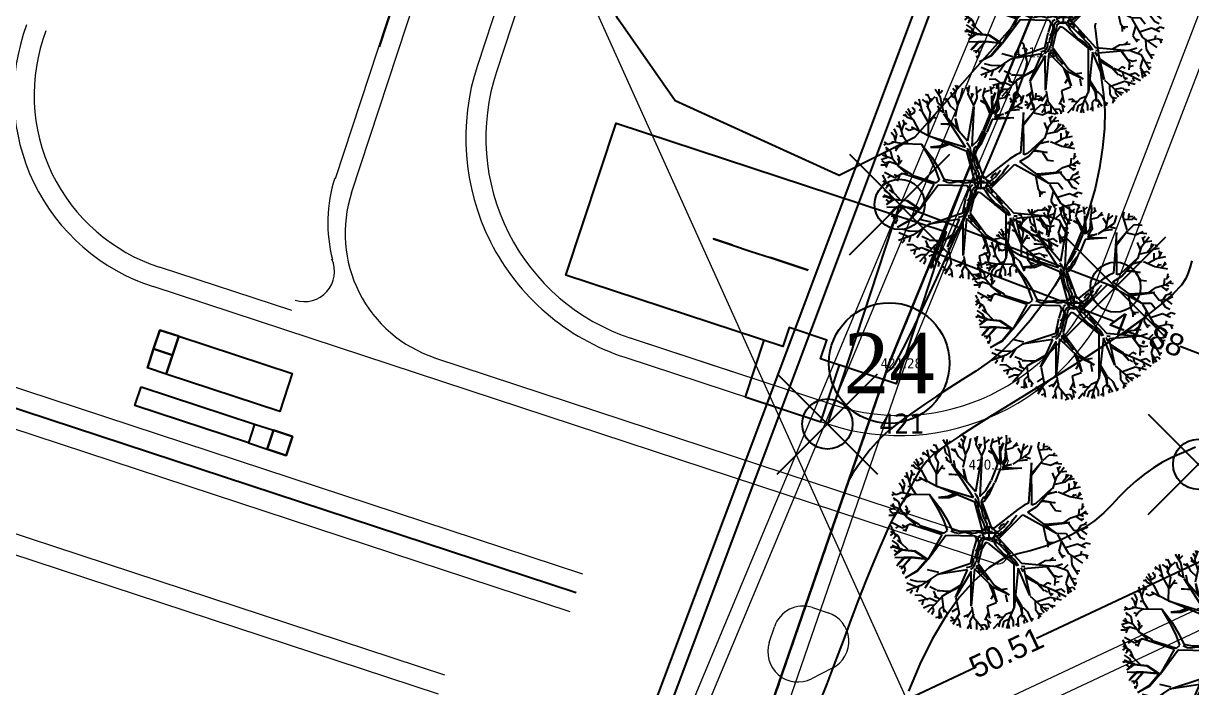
# Model space of a CAD drawing. Header units: metres. Extents: x 2 to 659295185, y -28 to 1124222152.
# Drawn here: x 654479.2 to 654595.4, y 1123286.5 to 1123352.6 of the extents above; entities that cross this region are included whole.
import ezdxf
from ezdxf.enums import TextEntityAlignment as Align

# ---------------------------------------------------------------- set-up
doc = ezdxf.new("R2010")
doc.units = ezdxf.units.M
doc.header["$MEASUREMENT"] = 0
doc.header["$PDMODE"] = 35
doc.header["$PDSIZE"] = 5
doc.linetypes.add('HIDDEN', pattern=[0.375, 0.25, -0.125])
doc.layers.get('0').update_dxf_attribs({"linetype": 'CONTINUOUS'})
doc.layers.add('acera', color=32, linetype='CONTINUOUS', lineweight=20)
for name, color, linetype in [('Acotado', 7, 'CONTINUOUS'), ('Arboles', 3, 'CONTINUOUS'), ('Cota', 3, 'CONTINUOUS'), ('CURVAS', 2, 'CONTINUOUS'), ('CVL_CURV_D', 7, 'CONTINUOUS'), ('CVL_CURV_G', 42, 'CONTINUOUS'), ('Estructura', 1, 'CONTINUOUS'), ('LAGUNA', 5, 'CONTINUOUS'), ('MANZANA', 30, 'CONTINUOUS'), ('PARCELA SL', 1, 'CONTINUOUS'), ('PARED', 7, 'CONTINUOUS'), ('PUERTA', 3, 'CONTINUOUS'), ('TEXTURA PISO', 251, 'CONTINUOUS'), ('Vialidad', 1, 'CONTINUOUS')]:
    doc.layers.add(name, color=color, linetype=linetype)
doc.styles.add('FORMAT', font='swissl.ttf')
doc.styles.get("Standard").update_dxf_attribs({"font": 'tahoma.ttf'})
doc.styles.add('VERT_CUADRO', font='ROMANTIC')
doc.dimstyles.new('1-1000', dxfattribs={"dimtxt": 2.2, "dimasz": 1.13, "dimexe": 1.1, "dimexo": 0.02, "dimgap": 0.022, "dimtad": 0, "dimzin": 1, "dimdsep": 46, "dimtxsty": 'FORMAT', "dimblk": 'ARCHTICK', "dimcen": 0.02, "dimdle": 1.1, "dimazin": 1, "dimtfac": 1, "dimtofl": 0, "dimtmove": 2, "dimatfit": 3, "dimldrblk": 'ARCHTICK', "dimfxl": 1, "dimtolj": 1, "dimtzin": 1, "dimarcsym": 1})

# ---------------------------------------------------------------- blocks, each defined once
blk = doc.blocks.new('VERT_CUADRO')
blk.add_circle((0, 0), 1)
at = {"style": 'VERT_CUADRO'}
blk.add_attdef('PT', text='', height=1, dxfattribs=at).set_placement((0, 0), align=Align.MIDDLE_CENTER)
blk = doc.blocks.new('A$C469D301D')
for p, q in [((0.627, 2.18), (0.604, 2.342)), ((0.699, 2.283), (0.644, 2.335)), ((0.723, 2.371), (0.688, 2.393)), ((0.704, 2.255), (0.754, 2.336)), ((0.741, 2.314), (0.717, 2.394)), ((0.735, 2.294), (0.806, 2.35)), ((0.871, 2.329), (0.817, 2.438)), ((0.83, 2.269), (0.82, 2.342)), ((0.857, 2.363), (0.866, 2.436)), ((0.885, 2.134), (0.871, 2.329)), ((0.872, 2.385), (0.907, 2.417)), ((1.06, 2.293), (0.996, 2.337)), ((1.024, 2.327), (1.006, 2.38)), ((1.063, 2.376), (1.036, 2.423)), ((1.05, 2.343), (1.105, 2.45)), ((1.072, 2.21), (1.05, 2.343)), ((1.089, 2.418), (1.073, 2.459)), ((1.122, 2.297), (1.16, 2.416)), ((1.222, 2.361), (1.211, 2.418)), ((1.217, 2.33), (1.246, 2.432)), ((1.272, 2.173), (1.217, 2.33)), ((1.246, 2.272), (1.284, 2.327)), ((1.262, 2.305), (1.257, 2.334)), ((1.321, 2.271), (1.332, 2.411)), ((1.331, 2.333), (1.391, 2.37)), ((1.394, 2.274), (1.435, 2.378)), ((1.421, 2.331), (1.486, 2.343)), ((1.507, 2.291), (1.504, 2.387)), ((1.514, 2.352), (1.554, 2.378)), ((1.57, 2.21), (1.603, 2.331)), ((1.603, 2.331), (1.606, 2.398)), ((1.64, 2.312), (1.639, 2.36)), ((0.427, 2.136), (0.404, 2.18)), ((0.501, 2.097), (0.422, 2.212)), ((0.472, 2.19), (0.454, 2.246)), ((0.464, 2.155), (0.478, 2.21)), ((0.474, 2.166), (0.531, 2.191)), ((0.529, 2.215), (0.505, 2.254)), ((0.531, 2.191), (0.533, 2.235)), ((0.569, 2.297), (0.539, 2.291)), ((0.618, 2.253), (0.548, 2.319)), ((0.624, 2.185), (0.588, 2.211)), ((0.684, 2.04), (0.627, 2.18)), ((0.723, 2.167), (0.691, 2.248)), ((0.701, 2.233), (0.696, 2.313)), ((0.879, 2.144), (0.822, 2.19)), ((0.844, 2.175), (0.823, 2.227)), ((0.877, 2.215), (0.83, 2.269)), ((0.951, 2.277), (0.904, 2.309)), ((0.979, 2.208), (0.945, 2.313)), ((1.045, 2.131), (0.979, 2.208)), ((1.023, 2.071), (1.072, 2.21)), ((1.075, 2.229), (1.122, 2.297)), ((1.273, 2.188), (1.321, 2.271)), ((1.358, 2.23), (1.419, 2.182)), ((1.416, 2.196), (1.358, 2.23)), ((1.395, 2.267), (1.483, 2.047)), ((1.455, 2.051), (1.395, 2.267)), ((1.483, 2.047), (1.505, 2.271)), ((1.505, 2.271), (1.494, 2.051)), ((1.556, 2.307), (1.507, 2.209)), ((1.512, 2.24), (1.556, 2.307)), ((1.552, 2.107), (1.572, 2.206)), ((1.572, 2.206), (1.574, 2.1)), ((1.575, 2.222), (1.659, 2.23)), ((1.603, 2.294), (1.658, 2.319)), ((1.659, 2.23), (1.726, 2.291)), ((1.688, 2.254), (1.736, 2.259)), ((1.766, 2.135), (1.729, 2.213)), ((1.743, 2.078), (1.809, 2.265)), ((1.783, 2.186), (1.856, 2.233)), ((1.859, 2.137), (1.902, 2.227)), ((1.978, 2.201), (1.997, 2.261)), ((2.005, 2.033), (1.978, 2.201)), ((2.038, 2.159), (2.056, 2.233)), ((2.053, 2.196), (2.102, 2.193)), ((2.089, 2.158), (2.127, 2.18)), ((0.331, 2.02), (0.284, 2.052)), ((0.349, 1.908), (0.316, 2.099)), ((0.34, 1.983), (0.39, 2.088)), ((0.384, 2.08), (0.373, 2.114)), ((0.377, 2.055), (0.413, 2.066)), ((0.421, 2.154), (0.382, 2.171)), ((0.495, 2.101), (0.427, 2.136)), ((0.557, 1.949), (0.501, 2.097)), ((0.66, 1.875), (0.684, 2.04)), ((0.688, 2.043), (0.723, 2.167)), ((0.692, 2.034), (0.774, 2.126)), ((0.753, 2.094), (0.793, 2.084)), ((1.133, 1.748), (0.885, 2.126)), ((1.1, 1.678), (0.886, 2.125)), ((0.925, 2.06), (0.916, 2.166)), ((1.023, 2.049), (1.043, 1.881)), ((1.026, 1.915), (1.023, 2.049)), ((1.264, 2.167), (1.133, 1.748)), ((1.267, 2.169), (1.181, 1.68)), ((1.35, 1.86), (1.455, 2.051)), ((1.494, 2.051), (1.552, 2.107)), ((1.574, 2.1), (1.512, 2.027)), ((1.641, 2.03), (1.743, 2.078)), ((1.825, 2.06), (1.695, 2.058)), ((1.724, 2.064), (1.825, 2.06)), ((1.757, 2.085), (1.859, 2.137)), ((1.794, 2.103), (1.864, 2.071)), ((1.988, 2.164), (2.089, 2.158)), ((2.016, 2.025), (2.1, 2.087)), ((2.1, 2.087), (2.199, 2.066)), ((2.105, 2.166), (2.141, 2.144)), ((2.148, 2.077), (2.173, 2.101)), ((0.239, 1.921), (0.207, 1.975)), ((0.248, 1.844), (0.239, 1.921)), ((0.249, 1.88), (0.276, 1.952)), ((0.276, 1.952), (0.25, 2.017)), ((0.351, 1.909), (0.307, 1.917)), ((0.393, 1.813), (0.349, 1.908)), ((0.433, 1.972), (0.389, 2.002)), ((0.49, 1.987), (0.433, 1.972)), ((0.555, 1.947), (0.464, 2.011)), ((0.659, 1.877), (0.557, 1.949)), ((0.834, 2.006), (0.945, 1.989)), ((0.947, 1.979), (0.834, 2.006)), ((1.471, 1.979), (1.387, 1.829)), ((1.744, 1.964), (1.471, 1.979)), ((1.623, 2.027), (1.503, 2.003)), ((1.503, 2.003), (1.744, 1.964)), ((1.512, 2.027), (1.623, 2.027)), ((1.869, 2.016), (1.77, 1.521)), ((1.808, 1.493), (1.869, 2.016)), ((2.007, 2.019), (1.856, 1.861)), ((1.865, 1.892), (2.007, 2.019)), ((1.986, 2), (2.1, 1.957)), ((2.1, 1.957), (2.199, 1.988)), ((2.162, 1.976), (2.244, 1.955)), ((2.162, 1.808), (2.265, 1.91)), ((2.198, 1.839), (2.185, 1.92)), ((2.196, 1.902), (2.223, 1.927)), ((0.135, 1.847), (0.095, 1.832)), ((0.152, 1.833), (0.111, 1.871)), ((0.172, 1.745), (0.115, 1.803)), ((0.149, 1.767), (0.115, 1.776)), ((0.221, 1.849), (0.152, 1.833)), ((0.18, 1.653), (0.172, 1.745)), ((0.34, 1.816), (0.2, 1.859)), ((0.246, 1.769), (0.211, 1.787)), ((0.229, 1.742), (0.271, 1.788)), ((0.271, 1.788), (0.339, 1.82)), ((0.565, 1.781), (0.34, 1.816)), ((0.567, 1.78), (0.669, 1.607)), ((0.648, 1.591), (0.567, 1.78)), ((0.66, 1.877), (1.1, 1.678)), ((1.108, 1.622), (0.66, 1.877)), ((0.87, 1.756), (0.785, 1.733)), ((1.181, 1.68), (1.266, 1.747)), ((1.266, 1.747), (1.343, 1.856)), ((1.295, 1.732), (1.323, 1.76)), ((1.309, 1.706), (1.382, 1.828)), ((1.323, 1.76), (1.342, 1.78)), ((2.091, 1.66), (2.162, 1.808)), ((2.14, 1.764), (2.115, 1.86)), ((2.216, 1.857), (2.294, 1.859)), ((2.223, 1.731), (2.312, 1.814)), ((2.26, 1.728), (2.354, 1.787)), ((2.276, 1.785), (2.291, 1.824)), ((2.304, 1.751), (2.375, 1.754)), ((2.336, 1.777), (2.338, 1.806)), ((0.134, 1.676), (0.041, 1.656)), ((0.084, 1.61), (0.051, 1.643)), ((0.181, 1.648), (0.063, 1.71)), ((0.14, 1.616), (0.079, 1.585)), ((0.14, 1.616), (0.084, 1.61)), ((0.112, 1.684), (0.098, 1.733)), ((0.226, 1.575), (0.14, 1.616)), ((0.244, 1.544), (0.181, 1.648)), ((0.244, 1.544), (0.269, 1.642)), ((0.269, 1.642), (0.247, 1.683)), ((0.264, 1.607), (0.249, 1.645)), ((0.261, 1.585), (0.295, 1.62)), ((0.669, 1.734), (0.799, 1.717)), ((0.785, 1.733), (0.669, 1.734)), ((0.669, 1.607), (0.739, 1.447)), ((0.799, 1.717), (0.902, 1.743)), ((1.16, 1.26), (1.108, 1.622)), ((1.139, 1.603), (1.121, 1.663)), ((1.141, 1.7), (1.122, 1.729)), ((1.146, 1.531), (1.139, 1.603)), ((1.159, 1.657), (1.141, 1.7)), ((1.16, 1.614), (1.159, 1.657)), ((1.168, 1.572), (1.16, 1.614)), ((1.191, 1.61), (1.204, 1.645)), ((1.197, 1.561), (1.191, 1.61)), ((1.199, 1.61), (1.23, 1.623)), ((1.282, 1.259), (1.199, 1.61)), ((1.204, 1.645), (1.221, 1.662)), ((1.221, 1.662), (1.243, 1.672)), ((1.23, 1.623), (1.309, 1.706)), ((1.23, 1.65), (1.254, 1.664)), ((1.254, 1.664), (1.27, 1.701)), ((1.27, 1.701), (1.295, 1.732)), ((2.083, 1.665), (1.856, 1.502)), ((1.868, 1.469), (2.083, 1.665)), ((2.138, 1.617), (2.016, 1.602)), ((2.029, 1.614), (2.138, 1.617)), ((2.111, 1.715), (2.26, 1.728)), ((2.156, 1.616), (2.29, 1.538)), ((2.21, 1.587), (2.321, 1.634)), ((2.291, 1.624), (2.304, 1.702)), ((2.321, 1.634), (2.439, 1.644)), ((2.353, 1.633), (2.401, 1.708)), ((2.372, 1.666), (2.368, 1.724)), ((0.079, 1.585), (0.026, 1.592)), ((0.053, 1.42), (0.035, 1.466)), ((0.178, 1.411), (0.059, 1.495)), ((0.109, 1.598), (0.083, 1.553)), ((0.246, 1.544), (0.385, 1.436)), ((0.345, 1.437), (0.246, 1.544)), ((0.699, 1.446), (0.648, 1.591)), ((1.154, 1.47), (1.146, 1.531)), ((1.168, 1.396), (1.154, 1.47)), ((1.184, 1.522), (1.168, 1.572)), ((1.187, 1.473), (1.184, 1.522)), ((1.193, 1.421), (1.187, 1.473)), ((1.211, 1.504), (1.197, 1.561)), ((1.222, 1.446), (1.211, 1.504)), ((1.629, 1.463), (1.282, 1.257)), ((1.713, 1.503), (1.629, 1.463)), ((1.77, 1.521), (1.713, 1.503)), ((1.747, 1.414), (1.868, 1.469)), ((1.856, 1.502), (1.808, 1.493)), ((2.1, 1.485), (1.938, 1.523)), ((1.953, 1.532), (2.1, 1.485)), ((2.04, 1.493), (2.093, 1.389)), ((2.29, 1.538), (2.441, 1.49)), ((2.318, 1.531), (2.347, 1.563)), ((2.33, 1.548), (2.376, 1.552)), ((2.375, 1.517), (2.439, 1.554)), ((2.403, 1.539), (2.427, 1.578)), ((0.054, 1.366), (0.014, 1.342)), ((0.113, 1.323), (0.027, 1.391)), ((0.051, 1.299), (0.079, 1.322)), ((0.07, 1.359), (0.054, 1.418)), ((0.108, 1.325), (0.059, 1.323)), ((0.095, 1.423), (0.133, 1.442)), ((0.138, 1.232), (0.113, 1.323)), ((0.211, 1.427), (0.176, 1.449)), ((0.276, 1.452), (0.178, 1.411)), ((0.212, 1.384), (0.178, 1.385)), ((0.241, 1.433), (0.203, 1.366)), ((0.656, 1.27), (0.275, 1.452)), ((0.275, 1.452), (0.345, 1.437)), ((0.385, 1.436), (0.397, 1.417)), ((0.397, 1.417), (0.681, 1.284)), ((0.681, 1.284), (0.727, 1.314)), ((0.727, 1.314), (0.699, 1.446)), ((0.739, 1.447), (0.781, 1.318)), ((0.781, 1.318), (0.878, 1.287)), ((1.186, 1.353), (1.168, 1.396)), ((1.198, 1.289), (1.186, 1.353)), ((1.21, 1.384), (1.193, 1.421)), ((1.206, 1.393), (1.206, 1.393)), ((1.226, 1.331), (1.21, 1.384)), ((1.22, 1.296), (1.226, 1.331)), ((1.232, 1.388), (1.222, 1.446)), ((1.348, 1.133), (1.681, 1.391)), ((1.399, 1.293), (1.443, 1.311)), ((1.425, 1.265), (1.466, 1.309)), ((1.466, 1.309), (1.497, 1.338)), ((1.521, 1.299), (1.556, 1.346)), ((1.556, 1.346), (1.607, 1.392)), ((1.686, 1.388), (2.072, 1.104)), ((2.072, 1.104), (1.747, 1.414)), ((2.093, 1.389), (2.162, 1.372)), ((2.374, 1.299), (2.392, 1.374)), ((2.41, 1.301), (2.471, 1.332)), ((2.411, 1.362), (2.448, 1.401)), ((2.429, 1.385), (2.441, 1.431)), ((2.447, 1.313), (2.487, 1.298)), ((0, 1.195), (0.046, 1.203)), ((0.038, 1.192), (0, 1.195)), ((0.045, 1.2), (0.02, 1.217)), ((0.087, 1.227), (0.029, 1.276)), ((0.115, 1.153), (0.038, 1.192)), ((0.046, 1.203), (0.126, 1.161)), ((0.113, 1.164), (0.087, 1.227)), ((0.135, 1.231), (0.095, 1.273)), ((0.125, 1.166), (0.14, 1.151)), ((0.209, 1.14), (0.138, 1.232)), ((0.444, 0.987), (0.656, 1.27)), ((0.701, 1.254), (0.444, 0.987)), ((1.059, 1.199), (0.701, 1.254)), ((0.816, 1.271), (0.767, 1.302)), ((0.858, 1.259), (0.816, 1.271)), ((0.904, 1.261), (0.858, 1.259)), ((0.883, 1.284), (1.16, 1.258)), ((0.934, 1.263), (0.904, 1.261)), ((0.982, 1.255), (0.934, 1.263)), ((1.038, 1.236), (0.982, 1.255)), ((1.075, 1.236), (1.038, 1.236)), ((1.075, 1.159), (1.061, 1.201)), ((1.107, 1.242), (1.075, 1.236)), ((1.093, 1.153), (1.103, 1.192)), ((1.103, 1.192), (1.131, 1.203)), ((1.146, 1.226), (1.107, 1.242)), ((1.111, 1.13), (1.138, 1.165)), ((1.138, 1.165), (1.181, 1.183)), ((1.19, 1.208), (1.146, 1.226)), ((1.199, 1.229), (1.198, 1.289)), ((1.27, 1.206), (1.199, 1.229)), ((1.22, 1.26), (1.22, 1.296)), ((1.248, 1.232), (1.22, 1.26)), ((1.279, 1.225), (1.248, 1.232)), ((1.286, 1.156), (1.293, 1.171)), ((1.293, 1.171), (1.332, 1.155)), ((1.298, 1.195), (1.333, 1.168)), ((1.317, 1.235), (1.351, 1.215)), ((1.323, 1.206), (1.369, 1.188)), ((1.333, 1.168), (1.365, 1.174)), ((1.351, 1.215), (1.38, 1.237)), ((1.365, 1.174), (1.403, 1.201)), ((1.366, 1.257), (1.399, 1.293)), ((1.369, 1.188), (1.397, 1.22)), ((1.38, 1.237), (1.425, 1.265)), ((1.403, 1.201), (1.434, 1.23)), ((1.434, 1.23), (1.469, 1.26)), ((1.469, 1.26), (1.521, 1.299)), ((1.917, 1.218), (1.93, 1.044)), ((2.25, 1.217), (1.938, 1.233)), ((1.953, 1.218), (2.25, 1.217)), ((2.168, 1.222), (2.268, 1.275)), ((2.231, 1.212), (2.291, 1.115)), ((2.268, 1.275), (2.41, 1.301)), ((2.335, 1.285), (2.403, 1.219)), ((2.346, 1.12), (2.386, 1.167)), ((2.386, 1.167), (2.453, 1.177)), ((2.39, 1.241), (2.428, 1.243)), ((2.395, 1.293), (2.43, 1.275)), ((2.413, 1.17), (2.461, 1.2)), ((0.035, 1.094), (0.115, 1.153)), ((0.13, 1.143), (0.035, 1.094)), ((0.036, 1.063), (0.149, 1.052)), ((0.143, 1.044), (0.036, 1.063)), ((0.071, 1.126), (0.038, 1.157)), ((0.077, 0.99), (0.143, 1.044)), ((0.149, 1.037), (0.081, 0.981)), ((0.096, 0.914), (0.23, 1.038)), ((0.238, 1.034), (0.096, 0.914)), ((0.291, 1.107), (0.13, 1.143)), ((0.14, 1.151), (0.295, 1.114)), ((0.149, 1.052), (0.239, 1.044)), ((0.23, 1.038), (0.149, 1.037)), ((0.439, 0.988), (0.238, 1.034)), ((0.239, 1.044), (0.417, 1.001)), ((0.426, 0.993), (0.291, 1.107)), ((0.295, 1.114), (0.439, 0.988)), ((0.962, 0.872), (1.025, 1.048)), ((1.029, 1.051), (1.075, 1.159)), ((1.04, 1.014), (1.076, 1.051)), ((1.121, 1.033), (1.054, 0.863)), ((1.069, 1.016), (1.1, 1.048)), ((1.072, 0.984), (1.088, 1.023)), ((1.076, 1.051), (1.099, 1.105)), ((1.088, 1.023), (1.117, 1.045)), ((1.099, 1.105), (1.093, 1.153)), ((1.1, 1.048), (1.107, 1.096)), ((1.107, 1.096), (1.111, 1.13)), ((1.117, 1.045), (1.137, 1.098)), ((1.183, 1.103), (1.121, 1.033)), ((1.137, 1.098), (1.152, 1.141)), ((1.152, 1.141), (1.202, 1.16)), ((1.213, 1.091), (1.183, 1.103)), ((1.202, 1.16), (1.235, 1.16)), ((1.497, 0.794), (1.218, 1.089)), ((1.245, 1.162), (1.278, 1.108)), ((1.278, 1.108), (1.302, 1.05)), ((1.309, 1.104), (1.286, 1.156)), ((1.302, 1.05), (1.343, 0.991)), ((1.338, 1.07), (1.309, 1.104)), ((1.325, 1.104), (1.313, 1.135)), ((1.332, 1.155), (1.348, 1.108)), ((1.369, 1.029), (1.338, 1.07)), ((1.348, 1.132), (1.587, 0.792)), ((1.348, 1.108), (1.355, 1.069)), ((1.404, 0.982), (1.369, 1.029)), ((1.432, 0.974), (1.403, 1.025)), ((1.93, 1.044), (1.976, 0.975)), ((1.944, 1.027), (1.939, 0.949)), ((2.071, 1.106), (2.187, 1.089)), ((2.079, 1.09), (2.183, 0.839)), ((2.187, 1.089), (2.236, 1.007)), ((2.291, 1.115), (2.392, 1.112)), ((2.309, 1.111), (2.355, 1.022)), ((2.355, 1.022), (2.407, 0.988)), ((2.374, 1.113), (2.441, 1.043)), ((2.392, 1.112), (2.463, 1.137)), ((0.046, 0.959), (0.077, 0.99)), ((0.081, 0.981), (0.046, 0.959)), ((0.075, 0.945), (0.123, 0.942)), ((0.101, 0.871), (0.133, 0.872)), ((0.114, 0.844), (0.146, 0.894)), ((0.146, 0.894), (0.139, 0.945)), ((0.286, 0.863), (0.426, 0.993)), ((0.44, 0.986), (0.288, 0.854)), ((0.983, 0.854), (1.001, 0.901)), ((1.001, 0.901), (1.005, 0.935)), ((1.016, 0.857), (1.03, 0.886)), ((1.027, 0.922), (1.038, 0.971)), ((1.038, 0.971), (1.069, 1.016)), ((1.041, 0.882), (1.043, 0.905)), ((1.043, 0.905), (1.06, 0.941)), ((1.054, 0.926), (1.054, 0.926)), ((1.06, 0.941), (1.072, 0.984)), ((1.342, 0.969), (1.342, 0.969)), ((1.343, 0.991), (1.384, 0.932)), ((1.396, 0.912), (1.367, 0.916)), ((1.384, 0.932), (1.427, 0.897)), ((1.444, 0.93), (1.404, 0.982)), ((1.427, 0.897), (1.462, 0.867)), ((1.472, 0.922), (1.432, 0.974)), ((1.471, 0.889), (1.444, 0.93)), ((1.505, 0.849), (1.471, 0.889)), ((1.483, 0.955), (1.483, 0.955)), ((1.962, 1.008), (2.016, 0.996)), ((2.111, 0.991), (2.067, 0.882)), ((2.067, 0.882), (2.107, 0.795)), ((2.168, 0.918), (2.309, 0.944)), ((2.309, 0.944), (2.404, 0.887)), ((2.354, 0.918), (2.417, 0.944)), ((2.417, 0.944), (2.465, 0.922)), ((0.134, 0.797), (0.286, 0.863)), ((0.288, 0.854), (0.134, 0.797)), ((0.256, 0.662), (0.144, 0.727)), ((0.268, 0.733), (0.189, 0.765)), ((0.379, 0.715), (0.268, 0.733)), ((0.525, 0.785), (0.313, 0.677)), ((0.44, 0.735), (0.355, 0.637)), ((0.555, 0.808), (0.421, 0.86)), ((0.532, 0.786), (0.962, 0.872)), ((0.914, 0.798), (0.532, 0.786)), ((0.721, 0.476), (0.914, 0.798)), ((0.953, 0.769), (0.721, 0.476)), ((1, 0.796), (0.901, 0.344)), ((0.901, 0.344), (0.953, 0.769)), ((0.905, 0.826), (0.957, 0.833)), ((0.954, 0.796), (0.989, 0.822)), ((0.957, 0.833), (0.983, 0.854)), ((0.989, 0.822), (1.016, 0.857)), ((1.203, 0.537), (1, 0.796)), ((1.031, 0.793), (1.033, 0.834)), ((1.033, 0.834), (1.058, 0.828)), ((1.054, 0.778), (1.045, 0.809)), ((1.054, 0.863), (1.222, 0.561)), ((1.065, 0.737), (1.054, 0.778)), ((1.058, 0.828), (1.073, 0.781)), ((1.073, 0.781), (1.091, 0.738)), ((1.091, 0.738), (1.115, 0.696)), ((1.428, 0.254), (1.497, 0.794)), ((1.542, 0.737), (1.428, 0.254)), ((1.462, 0.867), (1.507, 0.802)), ((1.53, 0.803), (1.505, 0.849)), ((1.507, 0.802), (1.527, 0.766)), ((1.548, 0.764), (1.53, 0.803)), ((1.642, 0.382), (1.542, 0.737)), ((1.596, 0.683), (1.576, 0.736)), ((1.586, 0.757), (1.627, 0.748)), ((1.587, 0.792), (1.982, 0.704)), ((1.794, 0.75), (1.887, 0.787)), ((1.887, 0.787), (2.02, 0.781)), ((1.943, 0.781), (1.992, 0.815)), ((2.091, 0.831), (2.138, 0.817)), ((2.183, 0.839), (2.341, 0.696)), ((2.213, 0.804), (2.207, 0.692)), ((2.249, 0.794), (2.355, 0.807)), ((2.334, 0.807), (2.351, 0.847)), ((2.355, 0.807), (2.424, 0.779)), ((2.391, 0.794), (2.404, 0.742)), ((0.313, 0.677), (0.127, 0.633)), ((0.168, 0.598), (0.194, 0.62)), ((0.194, 0.62), (0.2, 0.638)), ((0.254, 0.601), (0.285, 0.667)), ((0.5, 0.595), (0.422, 0.645)), ((0.488, 0.498), (0.463, 0.588)), ((0.506, 0.588), (0.666, 0.562)), ((0.641, 0.557), (0.506, 0.588)), ((0.559, 0.512), (0.802, 0.617)), ((0.784, 0.597), (0.559, 0.512)), ((1.115, 0.696), (1.134, 0.67)), ((1.134, 0.67), (1.156, 0.638)), ((1.224, 0.353), (1.163, 0.585)), ((1.982, 0.704), (1.608, 0.718)), ((1.608, 0.718), (1.642, 0.382)), ((1.753, 0.529), (1.618, 0.649)), ((1.621, 0.614), (1.748, 0.521)), ((1.901, 0.702), (1.977, 0.564)), ((1.977, 0.564), (1.908, 0.697)), ((1.964, 0.594), (2.024, 0.566)), ((1.988, 0.701), (2.095, 0.721)), ((2.009, 0.702), (2.136, 0.635)), ((2.099, 0.655), (2.161, 0.703)), ((2.136, 0.635), (2.215, 0.43)), ((2.207, 0.692), (2.267, 0.568)), ((2.298, 0.604), (2.238, 0.616)), ((0.301, 0.558), (0.222, 0.565)), ((0.401, 0.504), (0.258, 0.486)), ((0.297, 0.437), (0.325, 0.498)), ((0.379, 0.487), (0.301, 0.558)), ((0.556, 0.507), (0.351, 0.335)), ((0.488, 0.451), (0.401, 0.504)), ((0.517, 0.482), (0.459, 0.519)), ((0.558, 0.309), (0.556, 0.507)), ((0.726, 0.47), (0.738, 0.265)), ((1.195, 0.454), (1.152, 0.396)), ((1.191, 0.552), (1.224, 0.353)), ((1.385, 0.421), (1.203, 0.537)), ((1.222, 0.561), (1.385, 0.421)), ((1.285, 0.499), (1.377, 0.502)), ((1.748, 0.521), (1.82, 0.418)), ((1.82, 0.418), (1.753, 0.529)), ((1.779, 0.506), (1.937, 0.415)), ((1.833, 0.481), (1.883, 0.515)), ((1.878, 0.447), (1.888, 0.378)), ((1.883, 0.515), (1.92, 0.49)), ((1.982, 0.559), (1.962, 0.464)), ((1.974, 0.506), (2.025, 0.509)), ((2.024, 0.566), (2.076, 0.571)), ((2.153, 0.58), (2.106, 0.473)), ((2.106, 0.473), (2.161, 0.359)), ((2.12, 0.341), (2.119, 0.439)), ((2.179, 0.531), (2.24, 0.515)), ((2.209, 0.462), (2.24, 0.461)), ((0.383, 0.419), (0.31, 0.392)), ((0.44, 0.412), (0.383, 0.419)), ((0.4, 0.301), (0.431, 0.342)), ((0.431, 0.342), (0.429, 0.38)), ((0.499, 0.346), (0.486, 0.236)), ((0.556, 0.386), (0.499, 0.346)), ((0.514, 0.292), (0.499, 0.324)), ((0.52, 0.238), (0.514, 0.292)), ((0.56, 0.344), (0.602, 0.279)), ((0.741, 0.343), (0.654, 0.301)), ((0.907, 0.331), (0.913, 0.203)), ((1.219, 0.342), (1.097, 0.312)), ((1.097, 0.312), (1.107, 0.165)), ((1.344, 0.432), (1.35, 0.341)), ((1.458, 0.372), (1.508, 0.25)), ((1.529, 0.254), (1.462, 0.404)), ((1.644, 0.374), (1.832, 0.162)), ((1.697, 0.303), (1.688, 0.199)), ((1.723, 0.294), (1.89, 0.329)), ((1.83, 0.423), (1.863, 0.394)), ((1.888, 0.378), (1.93, 0.361)), ((1.89, 0.329), (2.019, 0.278)), ((1.896, 0.372), (1.904, 0.345)), ((1.931, 0.315), (1.94, 0.267)), ((1.937, 0.415), (2.087, 0.312)), ((1.968, 0.403), (2.033, 0.415)), ((1.974, 0.312), (1.986, 0.325)), ((2.012, 0.316), (1.997, 0.359)), ((2.033, 0.415), (2.08, 0.368)), ((2.121, 0.372), (2.146, 0.363)), ((2.144, 0.413), (2.187, 0.418)), ((2.187, 0.418), (2.21, 0.385)), ((0.447, 0.258), (0.481, 0.261)), ((0.578, 0.248), (0.592, 0.29)), ((0.678, 0.198), (0.623, 0.188)), ((0.662, 0.212), (0.632, 0.237)), ((0.738, 0.265), (0.644, 0.145)), ((0.734, 0.174), (0.707, 0.225)), ((0.735, 0.097), (0.734, 0.174)), ((0.855, 0.24), (0.793, 0.224)), ((0.902, 0.287), (0.835, 0.21)), ((0.919, 0.243), (0.861, 0.159)), ((0.861, 0.159), (0.862, 0.065)), ((0.913, 0.203), (1.018, 0.034)), ((1.104, 0.239), (1.047, 0.147)), ((1.058, 0.163), (1.115, 0.103)), ((1.219, 0.193), (1.17, 0.188)), ((1.279, 0.155), (1.204, 0.158)), ((1.241, 0.169), (1.219, 0.193)), ((1.316, 0.183), (1.228, 0.106)), ((1.403, 0.206), (1.316, 0.183)), ((1.426, 0.256), (1.353, 0.137)), ((1.374, 0.155), (1.396, 0.092)), ((1.514, 0.163), (1.458, 0.121)), ((1.508, 0.25), (1.514, 0.124)), ((1.514, 0.124), (1.529, 0.254)), ((1.527, 0.148), (1.569, 0.057)), ((1.537, 0.249), (1.588, 0.184)), ((1.588, 0.184), (1.626, 0.057)), ((1.688, 0.199), (1.741, 0.1)), ((1.707, 0.153), (1.763, 0.135)), ((1.76, 0.248), (1.855, 0.251)), ((1.763, 0.192), (1.766, 0.235)), ((1.79, 0.144), (1.763, 0.192)), ((1.795, 0.209), (1.855, 0.191)), ((1.855, 0.251), (1.904, 0.193)), ((1.869, 0.233), (1.939, 0.214)), ((0.728, 0.134), (0.687, 0.127)), ((0.821, 0.074), (0.86, 0.12)), ((0.942, 0.14), (0.929, 0.047)), ((0.976, 0.03), (1.002, 0.048)), ((0.981, 0.095), (1.041, 0.094)), ((1.041, 0.094), (1.065, 0.038)), ((1.058, 0.071), (1.054, 0.027)), ((1.082, 0.131), (1.084, 0.05)), ((1.207, 0.085), (1.137, 0.026)), ((1.228, 0.106), (1.207, 0.046)), ((1.253, 0.03), (1.285, 0.103)), ((1.285, 0.103), (1.342, 0.121)), ((1.353, 0.137), (1.299, 0.01)), ((1.334, 0.048), (1.318, 0.06)), ((1.339, 0), (1.334, 0.048)), ((1.396, 0.092), (1.387, 0.027)), ((1.421, 0.036), (1.452, 0.06)), ((1.458, 0.121), (1.447, 0.013)), ((1.551, 0.096), (1.522, 0.08)), ((1.522, 0.08), (1.529, 0.046)), ((1.614, 0.101), (1.649, 0.082)), ((1.71, 0.08), (1.73, 0.126))]:
    blk.add_line(p, q)
blk = doc.blocks.new('A$C1CDC482B')
at = {"layer": 'PUERTA', "linetype": 'Continuous'}
blk.add_blockref('A$C469D301D', (0, 0, 197.89), dxfattribs=at)
blk = doc.blocks.new('A$C14EB38C1')
at = {"rotation": 1}
blk.add_blockref('A$C1CDC482B', (0.021, -0.023, 593.671), dxfattribs=at)
blk = doc.blocks.new('arbol')
at = {"layer": 'Arboles'}
blk.add_circle((654790.78, 1123791.67), 0.64, dxfattribs=at)
at = {"xscale": 8.000000000032065, "yscale": 8.000000000032065, "zscale": 8.000000000032065, "rotation": 6.294289769575494}
blk.add_blockref('A$C14EB38C1', (654782.03, 1123780.92, -6332.49), dxfattribs=at)
blk = doc.blocks.new('arbol2')
at = {"layer": 'Arboles'}
for p, q in [((654790.14, 1123791.67), (654791.42, 1123791.67)), ((654790.78, 1123792.31), (654790.78, 1123791.03))]:
    blk.add_line(p, q, dxfattribs=at)
blk.add_blockref('arbol', (0, 0), dxfattribs=at)
blk = doc.blocks.new('_ArchTick')
at = {"color": 0, "linetype": 'ByBlock', "const_width": 0.15}
blk.add_lwpolyline([(-0.5, -0.5), (0.5, 0.5)], dxfattribs=at)
blk = doc.blocks.new('*D2439')
at = {"layer": 'Acotado', "color": 0, "lineweight": -2, "transparency": 16777216}
for p, q in [((654600.8, 1123301.2), (654579.95, 1123291.41)), ((654601.56, 1123297), (654599.34, 1123301.73)), ((654553.09, 1123278.8), (654573.94, 1123288.59)), ((654555.84, 1123275.53), (654553.61, 1123280.26))]:
    blk.add_line(p, q, dxfattribs=at)
at = {"layer": 'Acotado', "color": 0, "lineweight": -2, "transparency": 16777216, "xscale": 1.13, "yscale": 1.13, "zscale": 1.13}
for p, rotation in [((654599.81, 1123300.73), 25.15097574428369), ((654554.08, 1123279.26), 205.1509757442837)]:
    blk.add_blockref('_ArchTick', p, dxfattribs=dict(at, rotation=rotation))
at = {"layer": 'Acotado', "color": 0, "transparency": 16777216, "insert": (654576.94, 1123290), "char_height": 2.2, "attachment_point": 5, "rotation": 25.151, "style": 'FORMAT'}
blk.add_mtext('\\A1;50.51', dxfattribs=at)
blk = doc.blocks.new('*D2453')
at = {"layer": 'Acotado', "color": 0, "lineweight": -2, "transparency": 16777216}
for p, q in [((654572.44, 1123336.23), (654569.56, 1123328.74)), ((654568.93, 1123330.16), (654587.58, 1123323.01)), ((654612.89, 1123313.31), (654594.24, 1123320.46)), ((654614.35, 1123320.17), (654611.47, 1123312.67))]:
    blk.add_line(p, q, dxfattribs=at)
at = {"layer": 'Acotado', "color": 0, "lineweight": -2, "transparency": 16777216, "xscale": 1.13, "yscale": 1.13, "zscale": 1.13}
for p, rotation in [((654569.96, 1123329.77), 159.0213866374143), ((654611.87, 1123313.7), 339.0213866374143)]:
    blk.add_blockref('_ArchTick', p, dxfattribs=dict(at, rotation=rotation))
at = {"layer": 'Acotado', "color": 0, "transparency": 16777216, "insert": (654590.91, 1123321.74), "char_height": 2.2, "attachment_point": 5, "rotation": 339.0214, "style": 'FORMAT'}
blk.add_mtext('\\A1;44.88', dxfattribs=at)

msp = doc.modelspace()

# ---------------------------------------------------------------- linework, layer by layer
at = {"color": 5}
msp.add_line((654523.252, 1123376.783), (654514.5379, 1123350.2984), dxfattribs=at)
at = {"lineweight": 30}
msp.add_lwpolyline([(654948.3512, 1123120.8818), (654737.653, 1123175.6708), (654613.3796, 1123207.9862), (654535.2993, 1123231.8219), (654565.2977, 1123318.8224), (654606.2977, 1123418.8224), (654522.2977, 1123456.8224), (654623.2977, 1123646.8224), (654713.6038, 1123837.3245)], dxfattribs=at)
msp.add_lwpolyline([(654948.3512, 1123120.8818), (654737.653, 1123175.6708), (654613.3796, 1123207.9862), (654535.2993, 1123231.8219), (654565.2977, 1123318.8224), (654606.2977, 1123418.8224), (654522.2977, 1123456.8224), (654623.2977, 1123646.8224), (654713.6038, 1123837.3245)], dxfattribs=at)
msp.add_lwpolyline([(654948.3512, 1123120.8818), (654737.653, 1123175.6708), (654613.3796, 1123207.9862), (654535.2993, 1123231.8219), (654565.2977, 1123318.8224), (654606.2977, 1123418.8224), (654522.2977, 1123456.8224), (654623.2977, 1123646.8224), (654713.6038, 1123837.3245)], dxfattribs=at)
at = {"flags": 128}
for points in [[(654549.6942, 1123330.5514), (654547.8137, 1123331.1702)], [(654555.3357, 1123328.6952), (654553.4552, 1123329.314)], [(654557.2162, 1123328.0765), (654555.3357, 1123328.6952)]]:
    msp.add_lwpolyline(points, close=True, dxfattribs=at)
for points in [[(654549.6942, 1123330.5514), (654551.5747, 1123329.9327), (654553.4552, 1123329.314)], [(654553.4552, 1123329.314), (654555.3357, 1123328.6952)]]:
    msp.add_lwpolyline(points, dxfattribs=at)
at = {"layer": 'acera'}
for p, q in [((654585.9409, 1123327.0882), (654616.3823, 1123406.4795)), ((654587.8083, 1123326.3722), (654618.2498, 1123405.7635)), ((654511.8123, 1123335.7656), (654525.1018, 1123376.1563)), ((654532.6238, 1123373.6814), (654524.3159, 1123348.4312)), ((654540.3185, 1123321.0585), (654559.7695, 1123314.6586)), ((654576.409, 1123300.7619), (654520.079, 1123319.2959)), ((654538.9752, 1123319.395), (654559.1444, 1123312.7588)), ((654607.8861, 1123297.7338), (654556.6941, 1123273.6982)), ((654601.5681, 1123296.9769), (654555.8441, 1123275.5086)), ((654557.6601, 1123294.4905), (654559.2135, 1123293.9794)), ((654553.3616, 1123291.0249), (654553.8727, 1123292.5784)), ((654559.628, 1123288.4516), (654557.5634, 1123287.4093))]:
    msp.add_line(p, q, dxfattribs=at)
at = {"layer": 'acera', "flags": 128}
for points in [[(654475.2877, 1123636.7621), (654386.3908, 1123360.2667, 0.41222559), (654394.7038, 1123343.9389), (654534.7679, 1123297.8544)], [(654461.6271, 1123607.9116), (654384.4882, 1123367.1561, 0.41193128), (654399.2029, 1123338.2904), (654533.5305, 1123294.0934)]]:
    msp.add_lwpolyline(points, format="xyb", dxfattribs=at)
for points in [[(654541.9572, 1123395.7141), (654526.2157, 1123347.8061)], [(654510.1999, 1123337.199), (654521.9839, 1123373.014)], [(654569.7366, 1123328.1251), (654579.0419, 1123350.0724)], [(654377.4122, 1123332.9556), (654520.4156, 1123285.9041)], [(654396.8359, 1123328.6488), (654521.0343, 1123287.7846)], [(654505.8688, 1123324.0355), (654492.7053, 1123328.3667)], [(654575.7903, 1123298.8814), (654492.0675, 1123326.4282)], [(654549.7147, 1123317.9455), (654539.5624, 1123321.3073)], [(654552.2139, 1123319.2073), (654552.8326, 1123321.0878)]]:
    msp.add_lwpolyline(points, dxfattribs=at)
at = {"layer": 'acera'}
for centre, radius, start, end in [((654546.1637, 1123341.2427), 23, 161.787553, 251.787553), ((654546.1637, 1123341.2427), 21, 161.787553, 251.787553), ((654524.1611, 1123331.7025), 13, 161.787553, 251.787553), ((654566.3329, 1123334.6066), 23, 251.787553, 339.021387), ((654566.3329, 1123334.6066), 21, 251.787553, 339.021387), ((654576.0997, 1123299.8217), 0.9898, 251.787553, 71.787553), ((654556.7225, 1123291.6408), 3, 71.787553, 161.787553), ((654558.2759, 1123291.1297), 3, 296.787553, 71.787553), ((654556.2113, 1123290.0873), 3, 161.787553, 296.787553)]:
    msp.add_arc(centre, radius, start, end, dxfattribs=at)
for centre, major_axis, start_param, end_param in [((654498.2023, 1123345.4641), (-6.2508, -18.9981), 4.67225589, 6.28928767), ((654498.2157, 1123345.5024), (-5.6257, -17.0983), 4.6677926, 6.28992037), ((654524.4458, 1123332.7598), (10.8955, 10.3096), 2.08174048, 2.62825222), ((654507.11, 1123327.9364), (1.028, 2.8184), 3.18329799, 5.4846637)]:
    msp.add_ellipse(centre, major_axis=major_axis, ratio=1, start_param=start_param, end_param=end_param, dxfattribs=at)
at = {"layer": 'Acotado'}
for q in [(654559.1444, 1123312.7588), (654587.8083, 1123326.3722)]:
    msp.add_line((654566.3329, 1123334.6066), q, dxfattribs=at)
at = {"layer": 'CURVAS', "lineweight": 0}
for points in [[(654523, 1123230), (654349, 1123277), (654543, 1123924), (654601, 1123889), (654601, 1123826), (654687, 1123450), (654509, 1123414), (654592, 1123230), (654523, 1123230)], [(654950, 1123121), (654739, 1123175), (654615, 1123208), (654537, 1123232), (654567, 1123319), (654608, 1123419), (654524, 1123457), (654625, 1123647), (654715, 1123837)], [(654950, 1123121), (654739, 1123175), (654615, 1123208), (654537, 1123232), (654567, 1123319), (654608, 1123419), (654524, 1123457), (654625, 1123647), (654715, 1123837)]]:
    msp.add_lwpolyline(points, dxfattribs=at)
at = {"layer": 'CVL_CURV_D', "color": 7, "linetype": 'Continuous'}
for points, elevation in [([(654578.3967, 1123350.7712), (654578.6387, 1123350.5462), (654578.6828, 1123350.3612), (654578.7281, 1123350.1543), (654578.7735, 1123349.9304), (654578.8182, 1123349.6944), (654578.8613, 1123349.4513), (654578.9019, 1123349.2059), (654578.9391, 1123348.9631), (654578.9719, 1123348.7279), (654578.8799, 1123348.235), (654578.5545, 1123347.2441), (654578.0127, 1123345.7969), (654577.2716, 1123343.9355), (654576.3481, 1123341.7016), (654575.2593, 1123339.1372), (654574.0222, 1123336.2842), (654572.6538, 1123333.1844), (654571.2701, 1123330.0963), (654569.9881, 1123327.2771), (654568.8273, 1123324.767), (654567.8069, 1123322.6062), (654566.946, 1123320.8349), (654566.2639, 1123319.4935), (654565.78, 1123318.622), (654565.5134, 1123318.2608), (654565.2898, 1123318.1056), (654564.9654, 1123317.8587)], 421.25), ([(654595.4166, 1123329.0064), (654595.2502, 1123328.4051), (654595.0504, 1123327.8144), (654594.8193, 1123327.2465), (654594.3695, 1123326.5853), (654593.5345, 1123325.7242), (654592.3478, 1123324.6884), (654590.8434, 1123323.5036), (654589.0547, 1123322.1953), (654587.0155, 1123320.7889), (654584.7595, 1123319.3099), (654582.3204, 1123317.7839), (654579.881, 1123316.2869), (654577.6244, 1123314.8921), (654575.5841, 1123313.6209), (654573.794, 1123312.4947), (654572.2877, 1123311.5347), (654571.099, 1123310.7623), (654570.2616, 1123310.1988), (654569.8092, 1123309.8657), (654569.5553, 1123309.6337), (654569.2944, 1123309.364), (654569.0317, 1123309.0634), (654568.7724, 1123308.7388), (654568.5218, 1123308.397), (654568.285, 1123308.0447), (654568.0673, 1123307.6889), (654567.8739, 1123307.3363), (654567.6754, 1123306.9556), (654567.443, 1123306.5184), (654567.1826, 1123306.0355), (654566.9001, 1123305.5176), (654566.6016, 1123304.9757), (654566.2929, 1123304.4207), (654565.98, 1123303.8632), (654565.6689, 1123303.3142), (654565.3058, 1123302.613), (654564.8421, 1123301.6135), (654564.2911, 1123300.3483), (654563.6664, 1123298.8501), (654562.9813, 1123297.1517), (654562.2491, 1123295.2858), (654561.4833, 1123293.285), (654560.6973, 1123291.1821), (654559.8943, 1123289.0362), (654559.079, 1123286.9107), (654558.2673, 1123284.8444)], 420.75)]:
    msp.add_lwpolyline(points, dxfattribs=dict(at, elevation=elevation))
at = {"layer": 'CVL_CURV_G', "color": 42, "linetype": 'Continuous'}
for points, elevation in [([(654585.8121, 1123352.637), (654585.8029, 1123352.5839), (654585.7934, 1123352.5359), (654585.7837, 1123352.494), (654585.774, 1123352.459), (654585.7646, 1123352.4318), (654585.7556, 1123352.4135), (654585.7641, 1123352.2725), (654585.8057, 1123351.8889), (654585.878, 1123351.2815), (654585.9786, 1123350.4686), (654586.1052, 1123349.469), (654586.2556, 1123348.301), (654586.4273, 1123346.9832), (654586.6181, 1123345.5342), (654586.7386, 1123343.9268), (654586.7063, 1123342.149), (654586.5288, 1123340.2421), (654586.214, 1123338.2473), (654585.7696, 1123336.2059), (654585.2034, 1123334.1593), (654584.5231, 1123332.1487), (654583.7366, 1123330.2154), (654582.8198, 1123328.3408), (654581.7613, 1123326.5006), (654580.5876, 1123324.7277), (654579.3251, 1123323.0549), (654578.0003, 1123321.5151), (654576.6397, 1123320.1412), (654575.2697, 1123318.966), (654573.9169, 1123318.0224), (654572.5854, 1123317.1963), (654571.2776, 1123316.3623), (654570.0169, 1123315.5365), (654568.8267, 1123314.7348), (654567.7303, 1123313.9732), (654566.7512, 1123313.2677), (654565.9127, 1123312.6343), (654565.2382, 1123312.0891), (654564.6413, 1123311.5436), (654564.0278, 1123310.9094), (654563.4101, 1123310.2027), (654562.8005, 1123309.4394), (654562.2111, 1123308.6356), (654561.6544, 1123307.8074), (654561.2999, 1123307.228)], 421), ([(654595.7633, 1123310.4522), (654594.9756, 1123310.0884), (654594.1761, 1123309.7643), (654593.349, 1123309.4059), (654592.4811, 1123308.9422), (654591.5905, 1123308.3868), (654590.6955, 1123307.7535), (654589.8142, 1123307.0558), (654588.9647, 1123306.3073), (654588.1653, 1123305.5216), (654587.4341, 1123304.7124), (654586.6538, 1123303.9067), (654585.7118, 1123303.1312), (654584.6334, 1123302.3991), (654583.4437, 1123301.7235), (654582.168, 1123301.1174), (654580.8316, 1123300.594), (654579.4595, 1123300.1663), (654578.0771, 1123299.8476), (654576.6668, 1123299.3637), (654575.2134, 1123298.4563), (654573.7464, 1123297.1623), (654572.295, 1123295.5185), (654570.8883, 1123293.5616), (654569.5557, 1123291.3287), (654568.3263, 1123288.8564), (654567.2294, 1123286.1816)], 420.5)]:
    msp.add_lwpolyline(points, dxfattribs=dict(at, elevation=elevation))
at = {"layer": 'CVL_CURV_G', "color": 7, "flags": 128}
msp.add_lwpolyline([(654559.6911, 1123335.5985), (654570.9741, 1123331.8861), (654565.9961, 1123316.7567), (654558.4741, 1123319.2316), (654559.0928, 1123321.1121), (654555.3319, 1123322.3495), (654554.7131, 1123320.469), (654533.1357, 1123327.5685), (654538.1136, 1123342.698)], close=True, dxfattribs=at)
msp.add_lwpolyline([(654552.8326, 1123321.0878), (654550.9764, 1123315.4463), (654558.4984, 1123312.9714), (654560.3546, 1123318.6129)], dxfattribs=at)
at = {"layer": 'Estructura', "linetype": 'HIDDEN', "ltscale": 2, "flags": 128}
for points in [[(654606.2977, 1123418.8224), (654565.2977, 1123318.8224)], [(654565.2977, 1123318.8224), (654535.2993, 1123231.8219)]]:
    msp.add_lwpolyline(points, dxfattribs=at)
at = {"layer": 'LAGUNA'}
msp.add_lwpolyline([(654558.7358, 1123427.7069), (654568.757, 1123426.4937), (654582.5393, 1123424.0431), (654595.084, 1123417.8315), (654603.2491, 1123410.9769), (654599.5367, 1123399.6939), (654587.7322, 1123376.4849), (654577.7801, 1123352.5716), (654567.8075, 1123341.2643), (654560.3098, 1123337.479), (654544.004, 1123344.9281), (654538.3382, 1123353.0445), (654534.5529, 1123360.5422), (654533.8856, 1123371.1821)], close=True, dxfattribs=at)
at = {"layer": 'MANZANA', "lineweight": -3}
for points in [[(654685.2977, 1123825.8224), (654754.2977, 1123791.8224), (654674.2977, 1123593.8224), (654878.2977, 1123382.8224), (654759.2977, 1123163.8224), (654521.2977, 1123229.8224), (654590.2977, 1123413.8224), (654507.2977, 1123449.8224), (654685.2977, 1123825.8224)], [(654687, 1123826), (654756, 1123792), (654676, 1123594), (654880, 1123383), (654761, 1123164), (654523, 1123230), (654592, 1123414), (654509, 1123450), (654687, 1123826)]]:
    msp.add_lwpolyline(points, dxfattribs=at)
at = {"layer": 'PARCELA SL', "lineweight": 0}
for points in [[(654553.2977, 1123914.8224), (654590.2977, 1123893.8224), (654650.2977, 1123875.8224), (654699.2977, 1123833.8224), (654519.2977, 1123451.8224), (654600.2977, 1123415.8224), (654524.2977, 1123233.8224), (654349.2977, 1123277.8224), (654553.2977, 1123914.8224)], [(654555, 1123915), (654592, 1123894), (654652, 1123876), (654701, 1123834), (654521, 1123452), (654602, 1123416), (654526, 1123234), (654351, 1123278), (654555, 1123915)]]:
    msp.add_lwpolyline(points, dxfattribs=at)
at = {"layer": 'PARED'}
for p in [(654566.3329, 1123334.6066), (654587.8083, 1123326.3722), (654559.1444, 1123312.7588), (654596.0431, 1123308.7444)]:
    msp.add_point(p, dxfattribs=at)
at = {"layer": 'TEXTURA PISO', "flags": 128}
for points in [[(654492.1109, 1123320.2259), (654493.9913, 1123319.6072), (654492.1109, 1123320.2259), (654493.9913, 1123319.6072), (654493.3726, 1123317.7267), (654494.6101, 1123321.4877), (654505.8931, 1123317.7753), (654504.6556, 1123314.0143), (654493.3726, 1123317.7267), (654491.4921, 1123318.3454), (654492.1109, 1123320.2259), (654491.4921, 1123318.3454), (654492.1109, 1123320.2259), (654492.7296, 1123322.1064), (654492.1109, 1123320.2259), (654492.7296, 1123322.1064), (654492.1109, 1123320.2259), (654492.7296, 1123322.1064), (654494.6101, 1123321.4877), (654493.9913, 1123319.6072), (654494.6101, 1123321.4877), (654492.7296, 1123322.1064)], [(654502.1564, 1123312.7526), (654504.0369, 1123312.1338), (654505.9174, 1123311.5151)], [(654503.4182, 1123310.2533), (654505.2987, 1123309.6346), (654505.9174, 1123311.5151)], [(654501.5377, 1123310.8721), (654503.4182, 1123310.2533)]]:
    msp.add_lwpolyline(points, dxfattribs=at)
for points in [[(654492.7296, 1123322.1064), (654492.1109, 1123320.2259), (654492.7296, 1123322.1064), (654492.1109, 1123320.2259), (654492.7296, 1123322.1064), (654492.1109, 1123320.2259), (654492.7296, 1123322.1064), (654492.1109, 1123320.2259), (654492.7296, 1123322.1064)], [(654494.6101, 1123321.4877), (654492.7296, 1123322.1064), (654494.6101, 1123321.4877)], [(654494.6101, 1123321.4877), (654493.9913, 1123319.6072), (654494.6101, 1123321.4877)], [(654492.1109, 1123320.2259), (654491.4921, 1123318.3454), (654492.1109, 1123320.2259), (654491.4921, 1123318.3454), (654492.1109, 1123320.2259), (654491.4921, 1123318.3454), (654492.1109, 1123320.2259), (654491.4921, 1123318.3454), (654492.1109, 1123320.2259)], [(654492.1109, 1123320.2259), (654491.4921, 1123318.3454), (654492.1109, 1123320.2259), (654491.4921, 1123318.3454), (654492.1109, 1123320.2259)], [(654492.1109, 1123320.2259), (654491.4921, 1123318.3454), (654492.1109, 1123320.2259)], [(654490.8734, 1123316.4649), (654502.1564, 1123312.7526), (654501.5377, 1123310.8721), (654490.2547, 1123314.5844)], [(654504.0369, 1123312.1338), (654503.4182, 1123310.2533), (654504.0369, 1123312.1338), (654503.4182, 1123310.2533)], [(654505.9174, 1123311.5151), (654505.2987, 1123309.6346), (654503.4182, 1123310.2533), (654505.2987, 1123309.6346)], [(654504.0369, 1123312.1338), (654505.9174, 1123311.5151)], [(654505.2987, 1123309.6346), (654505.9174, 1123311.5151)]]:
    msp.add_lwpolyline(points, close=True, dxfattribs=at)
at = {"layer": 'Vialidad', "flags": 128}
msp.add_lwpolyline([(654396.7873, 1123341.1693), (654534.1492, 1123295.9739)], dxfattribs=at)

# ---------------------------------------------------------------- block references
at = {"color": 2, "xscale": 6, "yscale": 6, "zscale": 6}
msp.add_blockref('VERT_CUADRO', (654565.2977, 1123318.8224), dxfattribs=at).add_auto_attribs({'PT': '24'})
at = {"layer": 'Arboles'}
for p in [(-208.1778, -438.4273), (-216.3568, -454.8873), (-207.1028, -466.8453), (-215.5658, -489.7583), (-192.4568, -501.1743)]:
    msp.add_blockref('arbol2', p, dxfattribs=at)

# ---------------------------------------------------------------- texts
at = {"layer": 'Cota'}
for s, height, p in [('421.29', 1, (654577.6627, 1123349.2324)), ('421.28', 1, (654564.4377, 1123318.2914)), ('421', 2, (654564.3045, 1123311.7901)), ('420.57', 1, (654573.1917, 1123308.2204))]:
    msp.add_text(s, height=height, dxfattribs=at).set_placement(p)

# ---------------------------------------------------------------- dimensions: what is measured, and where the dimension line sits
at = {"layer": 'Acotado'}
for p1, p2, distance, picture, middle in [((654572.4442, 1123336.2529), (654614.3523, 1123320.1839), -6.9434, '*D2453', (654590.9124, 1123321.7352)), ((654555.8441, 1123275.5086), (654601.5681, 1123296.9769), 4.1479, '*D2439', (654576.9433, 1123289.9974))]:
    dim = msp.add_aligned_dim(p1=p1, p2=p2, distance=distance, dimstyle='1-1000', dxfattribs=at)
    dim.commit()
    dim.dimension.update_dxf_attribs({"geometry": picture, "text_midpoint": middle})

doc.saveas('drawing.dxf')
